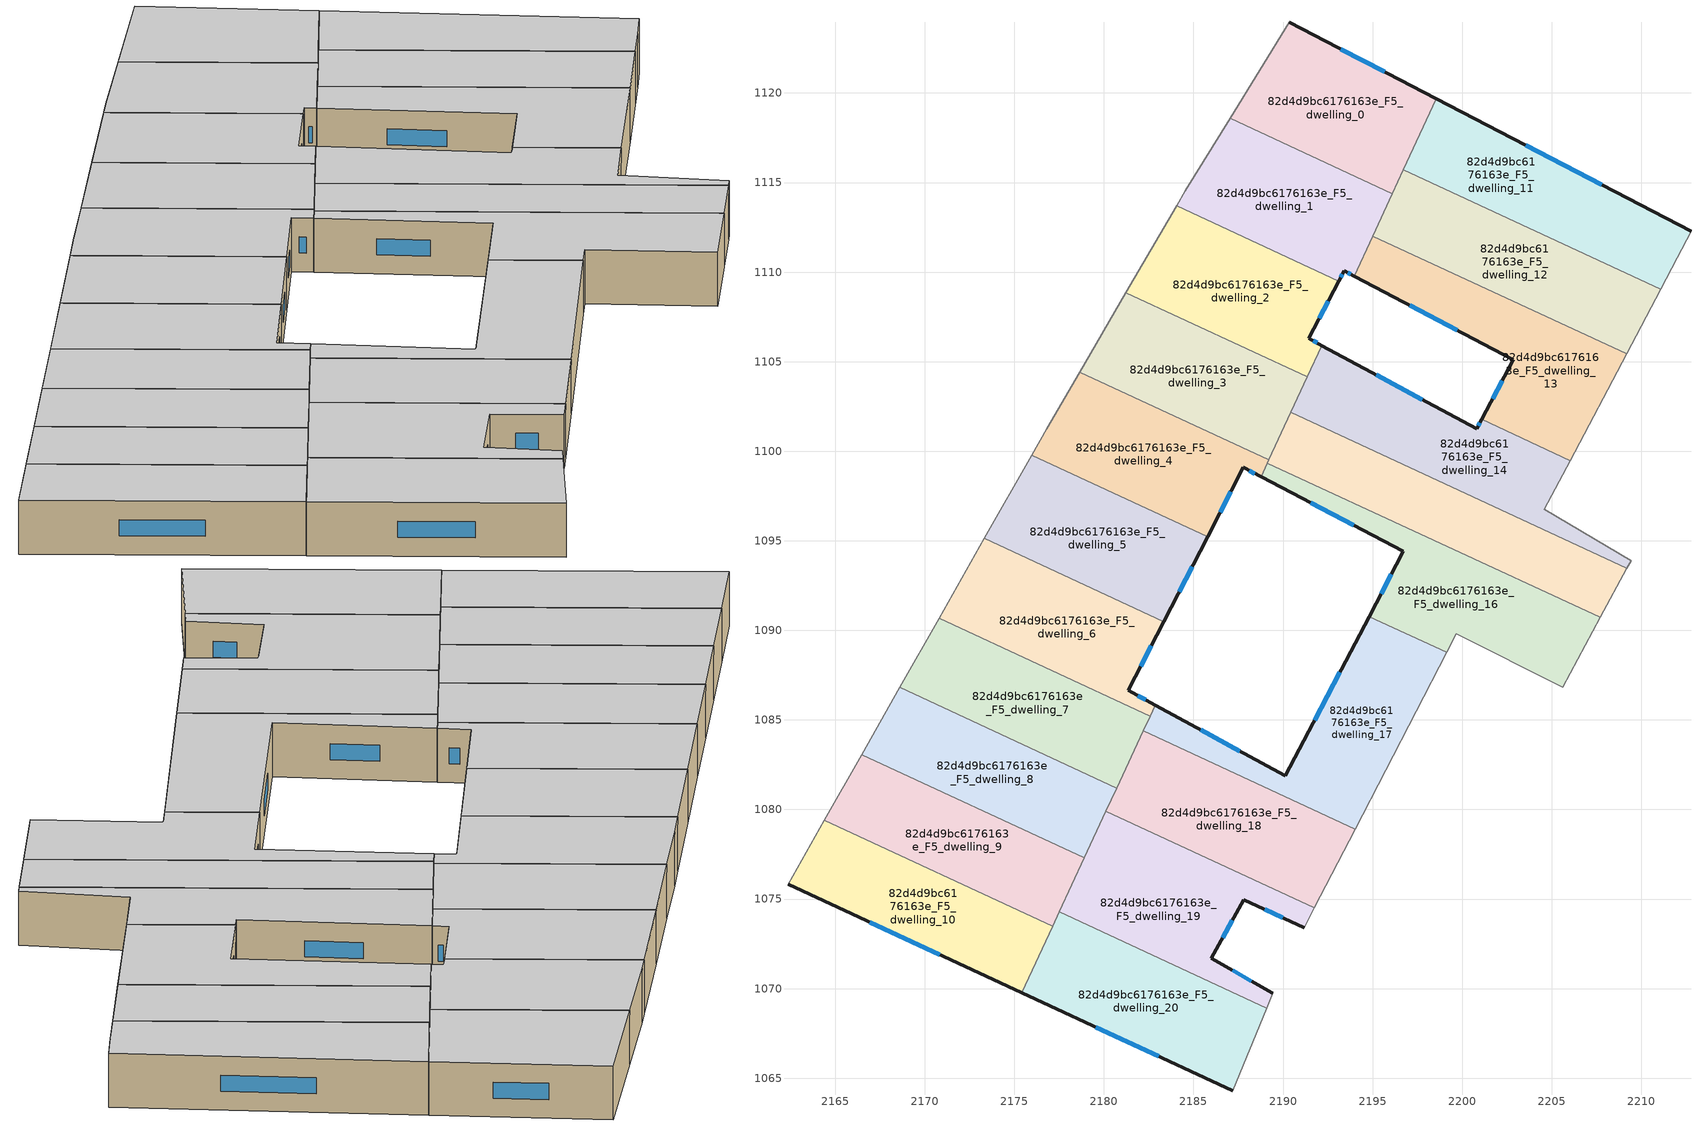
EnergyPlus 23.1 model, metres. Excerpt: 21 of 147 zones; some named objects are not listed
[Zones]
82d4d9bc6176163e_F5_dwelling_0
 floor to 82d4d9bc6176163e_F4_dwelling_0 (EU_floor_Construction): 2198.56,1119.68 2196.1,1114.38 2187.05,1118.58 2190.36,1123.94 z15
 wall outside (EU_wall_Construction): 2198.56,1119.68 2190.36,1123.94 z15:18
 wall to 82d4d9bc6176163e_F5_dwelling_1 (EU_wall_Construction): 2187.05,1118.58 2196.1,1114.38 z15:18
 wall adiabatic (EU_wall_Construction): 2190.36,1123.94 2187.05,1118.58 z15:18
 wall to 82d4d9bc6176163e_F5_dwelling_11 (EU_wall_Construction): 2196.72,1115.71 2198.56,1119.68 z15:18
 wall to 82d4d9bc6176163e_F5_dwelling_12 (EU_wall_Construction): 2196.1,1114.38 2196.72,1115.71 z15:18
 window (EU_Window_Construction): 2195.68,1121.17 2193.23,1122.45 z16.05:16.95
 ceiling to 82d4d9bc6176163e_F6_dwelling_0 (EU_floor_Construction): 2196.1,1114.38 2198.56,1119.68 2190.36,1123.94 2187.05,1118.58 z18
82d4d9bc6176163e_F5_dwelling_1
 floor to 82d4d9bc6176163e_F4_dwelling_1 (EU_floor_Construction): 2196.1,1114.38 2193.97,1109.78 2193.42,1110.07 2193.11,1109.5 2184.06,1113.7 2184.56,1114.54 2187.05,1118.58 z15
 wall outside (EU_wall_Construction): 2193.11,1109.5 2193.42,1110.07 2193.97,1109.78 z15:18
 wall to 82d4d9bc6176163e_F5_dwelling_2 (EU_wall_Construction): 2184.06,1113.7 2193.11,1109.5 z15:18
 wall adiabatic (EU_wall_Construction): 2187.05,1118.58 2184.56,1114.54 2184.06,1113.7 z15:18
 wall to 82d4d9bc6176163e_F5_dwelling_12 (EU_wall_Construction): 2195,1112.01 2196.1,1114.38 z15:18
 wall to 82d4d9bc6176163e_F5_dwelling_13 (EU_wall_Construction): 2193.97,1109.78 2195,1112.01 z15:18
 window (EU_Window_Construction): 2193.61,1109.97 2193.78,1109.88 / 2193.22,1109.7 2193.31,1109.87 z16.05:16.95
 ceiling to 82d4d9bc6176163e_F6_dwelling_1 (EU_floor_Construction): 2193.97,1109.78 2196.1,1114.38 2187.05,1118.58 2184.56,1114.54 2184.06,1113.7 2193.11,1109.5 2193.42,1110.07 z18
82d4d9bc6176163e_F5_dwelling_10
 floor to 82d4d9bc6176163e_F4_dwelling_10 (EU_floor_Construction): 2177.14,1073.49 2175.42,1069.77 2162.37,1075.82 2164.4,1079.4 z15
 wall outside (EU_wall_Construction): 2162.37,1075.82 2175.42,1069.77 z15:18
 wall adiabatic (EU_wall_Construction): 2164.4,1079.4 2162.37,1075.82 z15:18
 wall to 82d4d9bc6176163e_F5_dwelling_9 (EU_wall_Construction): 2177.14,1073.49 2164.4,1079.4 z15:18
 wall to 82d4d9bc6176163e_F5_dwelling_20 (EU_wall_Construction): 2175.42,1069.77 2177.14,1073.49 z15:18
 window (EU_Window_Construction): 2166.94,1073.7 2170.84,1071.89 z16.05:16.95
 ceiling to 82d4d9bc6176163e_F6_dwelling_10 (EU_floor_Construction): 2175.42,1069.77 2177.14,1073.49 2164.4,1079.4 2162.37,1075.82 z18
82d4d9bc6176163e_F5_dwelling_11
 floor to 82d4d9bc6176163e_F4_dwelling_11 (EU_floor_Construction): 2212.78,1112.29 2212.02,1110.81 2211.08,1109.04 2196.72,1115.71 2198.56,1119.68 z15
 wall outside (EU_wall_Construction): 2212.78,1112.29 2198.56,1119.68 z15:18
 wall adiabatic (EU_wall_Construction): 2211.08,1109.04 2212.02,1110.81 2212.78,1112.29 z15:18
 wall to 82d4d9bc6176163e_F5_dwelling_12 (EU_wall_Construction): 2196.72,1115.71 2211.08,1109.04 z15:18
 window (EU_Window_Construction): 2207.79,1114.88 2203.55,1117.09 z16.05:16.95
 ceiling to 82d4d9bc6176163e_F6_dwelling_11 (EU_floor_Construction): 2211.08,1109.04 2212.02,1110.81 2212.78,1112.29 2198.56,1119.68 2196.72,1115.71 z18
82d4d9bc6176163e_F5_dwelling_12
 floor to 82d4d9bc6176163e_F4_dwelling_12 (EU_floor_Construction): 2211.08,1109.04 2209.18,1105.44 2195.01,1112.01 2196.72,1115.71 z15
 wall to 82d4d9bc6176163e_F5_dwelling_13 (EU_wall_Construction): 2195.01,1112.01 2209.18,1105.44 z15:18
 wall adiabatic (EU_wall_Construction): 2209.18,1105.44 2211.08,1109.04 z15:18
 ceiling to 82d4d9bc6176163e_F6_dwelling_12 (EU_floor_Construction): 2209.18,1105.44 2211.08,1109.04 2196.72,1115.71 2195.01,1112.01 z18
82d4d9bc6176163e_F5_dwelling_13
 floor to 82d4d9bc6176163e_F4_dwelling_13 (EU_floor_Construction): 2209.18,1105.44 2206.03,1099.48 2201.09,1101.77 2202.85,1105.1 2193.97,1109.78 2195.01,1112.01 z15
 wall outside (EU_wall_Construction): 2193.97,1109.78 2202.85,1105.1 2201.09,1101.77 z15:18
 wall adiabatic (EU_wall_Construction): 2206.03,1099.48 2209.18,1105.44 z15:18
 wall to 82d4d9bc6176163e_F5_dwelling_14 (EU_wall_Construction): 2201.09,1101.77 2206.03,1099.48 z15:18
 window (EU_Window_Construction): 2202.23,1103.94 2201.71,1102.94 / 2197.08,1108.14 2199.73,1106.74 z16.05:16.95
 ceiling to 82d4d9bc6176163e_F6_dwelling_13 (EU_floor_Construction): 2206.03,1099.48 2209.18,1105.44 2195.01,1112.01 2193.97,1109.78 2202.85,1105.1 2201.09,1101.77 z18
82d4d9bc6176163e_F5_dwelling_14
 floor to 82d4d9bc6176163e_F4_dwelling_14 (EU_floor_Construction): 2206.03,1099.48 2204.6,1096.77 2209.44,1093.89 2209.2,1093.46 2190.44,1102.16 2192.17,1105.9 2200.82,1101.25 2201.09,1101.77 z15
 wall outside (EU_wall_Construction): 2201.09,1101.77 2200.82,1101.25 2192.17,1105.9 z15:18
 wall adiabatic (EU_wall_Construction): 2209.2,1093.46 2209.44,1093.89 2204.6,1096.77 2206.03,1099.48 z15:18
 wall to 82d4d9bc6176163e_F5_dwelling_15 (EU_wall_Construction): 2190.44,1102.16 2209.2,1093.46 z15:18
 wall to 82d4d9bc6176163e_F5_dwelling_3 (EU_wall_Construction): 2191.36,1104.15 2190.44,1102.16 z15:18
 wall to 82d4d9bc6176163e_F5_dwelling_2 (EU_wall_Construction): 2192.17,1105.9 2191.36,1104.15 z15:18
 window (EU_Window_Construction): 2197.78,1102.88 2195.2,1104.27 / 2200.99,1101.59 2200.91,1101.43 z16.05:16.95
 ceiling to 82d4d9bc6176163e_F6_dwelling_14 (EU_floor_Construction): 2209.2,1093.46 2209.44,1093.89 2204.6,1096.77 2206.03,1099.48 2201.09,1101.77 2200.82,1101.25 2192.17,1105.9 2190.44,1102.16 z18
82d4d9bc6176163e_F5_dwelling_15
 floor to 82d4d9bc6176163e_F4_dwelling_15 (EU_floor_Construction): 2209.2,1093.46 2207.72,1090.72 2189.13,1099.34 2190.44,1102.16 z15
 wall adiabatic (EU_wall_Construction): 2207.72,1090.72 2209.2,1093.46 z15:18
 wall to 82d4d9bc6176163e_F5_dwelling_16 (EU_wall_Construction): 2189.13,1099.34 2207.72,1090.72 z15:18
 wall to 82d4d9bc6176163e_F5_dwelling_4 (EU_wall_Construction): 2189.21,1099.52 2189.13,1099.34 z15:18
 wall to 82d4d9bc6176163e_F5_dwelling_3 (EU_wall_Construction): 2190.44,1102.16 2189.21,1099.52 z15:18
 ceiling to 82d4d9bc6176163e_F6_dwelling_15 (EU_floor_Construction): 2207.72,1090.72 2209.2,1093.46 2190.44,1102.16 2189.13,1099.34 z18
82d4d9bc6176163e_F5_dwelling_16
 floor to 82d4d9bc6176163e_F4_dwelling_16 (EU_floor_Construction): 2207.72,1090.72 2205.61,1086.82 2199.67,1089.8 2199.13,1088.77 2194.81,1090.77 2196.73,1094.41 2188.77,1098.57 2189.13,1099.34 z15
 wall outside (EU_wall_Construction): 2188.77,1098.57 2196.73,1094.41 2194.81,1090.77 z15:18
 wall to 82d4d9bc6176163e_F5_dwelling_17 (EU_wall_Construction): 2194.81,1090.77 2199.13,1088.77 z15:18
 wall adiabatic (EU_wall_Construction): 2199.13,1088.77 2199.67,1089.8 2205.61,1086.82 2207.72,1090.72 z15:18
 wall to 82d4d9bc6176163e_F5_dwelling_4 (EU_wall_Construction): 2189.13,1099.34 2188.77,1098.57 z15:18
 window (EU_Window_Construction): 2196.05,1093.14 2195.48,1092.05 / 2191.56,1097.11 2193.94,1095.87 z16.05:16.95
 ceiling to 82d4d9bc6176163e_F6_dwelling_16 (EU_floor_Construction): 2205.61,1086.82 2207.72,1090.72 2189.13,1099.34 2188.77,1098.57 2196.73,1094.41 2194.81,1090.77 2199.13,1088.77 2199.67,1089.8 z18
82d4d9bc6176163e_F5_dwelling_17
 floor to 82d4d9bc6176163e_F4_dwelling_17 (EU_floor_Construction): 2199.13,1088.77 2194.03,1078.91 2182.2,1084.39 2182.86,1085.83 2190.14,1081.87 2194.81,1090.77 z15
 wall outside (EU_wall_Construction): 2194.81,1090.77 2190.14,1081.87 2182.86,1085.83 z15:18
 wall adiabatic (EU_wall_Construction): 2194.03,1078.91 2199.13,1088.77 z15:18
 wall to 82d4d9bc6176163e_F5_dwelling_18 (EU_wall_Construction): 2182.2,1084.39 2194.03,1078.91 z15:18
 wall to 82d4d9bc6176163e_F5_dwelling_7 (EU_wall_Construction): 2182.58,1085.21 2182.2,1084.39 z15:18
 wall to 82d4d9bc6176163e_F5_dwelling_6 (EU_wall_Construction): 2182.86,1085.83 2182.58,1085.21 z15:18
 window (EU_Window_Construction): 2187.59,1083.26 2185.41,1084.44 / 2193.17,1087.65 2191.78,1084.99 z16.05:16.95
 ceiling to 82d4d9bc6176163e_F6_dwelling_17 (EU_floor_Construction): 2194.03,1078.91 2199.13,1088.77 2194.81,1090.77 2190.14,1081.87 2182.86,1085.83 2182.2,1084.39 z18
82d4d9bc6176163e_F5_dwelling_18
 floor to 82d4d9bc6176163e_F4_dwelling_18 (EU_floor_Construction): 2194.03,1078.91 2191.75,1074.5 2180.11,1079.9 2182.2,1084.39 z15
 wall adiabatic (EU_wall_Construction): 2191.75,1074.5 2194.03,1078.91 z15:18
 wall to 82d4d9bc6176163e_F5_dwelling_19 (EU_wall_Construction): 2180.11,1079.9 2191.75,1074.5 z15:18
 wall to 82d4d9bc6176163e_F5_dwelling_8 (EU_wall_Construction): 2180.72,1081.2 2180.11,1079.9 z15:18
 wall to 82d4d9bc6176163e_F5_dwelling_7 (EU_wall_Construction): 2182.2,1084.39 2180.72,1081.2 z15:18
 ceiling to 82d4d9bc6176163e_F6_dwelling_18 (EU_floor_Construction): 2191.75,1074.5 2194.03,1078.91 2182.2,1084.39 2180.11,1079.9 z18
82d4d9bc6176163e_F5_dwelling_19
 floor to 82d4d9bc6176163e_F4_dwelling_19 (EU_floor_Construction): 2191.75,1074.5 2191.18,1073.4 2187.8,1074.97 2186.01,1071.7 2189.42,1069.73 2189.08,1068.92 2177.51,1074.28 2180.11,1079.9 z15
 wall outside (EU_wall_Construction): 2189.42,1069.73 2186.01,1071.7 2187.8,1074.97 2191.18,1073.4 z15:18
 wall adiabatic (EU_wall_Construction): 2189.08,1068.92 2189.42,1069.73 / 2191.18,1073.4 2191.75,1074.5 z15:18
 wall to 82d4d9bc6176163e_F5_dwelling_20 (EU_wall_Construction): 2177.51,1074.28 2189.08,1068.92 z15:18
 wall to 82d4d9bc6176163e_F5_dwelling_9 (EU_wall_Construction): 2178.9,1077.29 2177.51,1074.28 z15:18
 wall to 82d4d9bc6176163e_F5_dwelling_8 (EU_wall_Construction): 2180.11,1079.9 2178.9,1077.29 z15:18
 window (EU_Window_Construction): 2188.22,1070.42 2187.2,1071.01 / 2188.98,1074.42 2189.99,1073.95 / 2186.63,1072.85 2187.17,1073.83 z16.05:16.95
 ceiling to 82d4d9bc6176163e_F6_dwelling_19 (EU_floor_Construction): 2189.42,1069.73 2186.01,1071.7 2187.8,1074.97 2191.18,1073.4 2191.75,1074.5 2180.11,1079.9 2177.51,1074.28 2189.08,1068.92 z18
82d4d9bc6176163e_F5_dwelling_2
 floor to 82d4d9bc6176163e_F4_dwelling_2 (EU_floor_Construction): 2193.11,1109.5 2191.43,1106.3 2192.17,1105.9 2191.36,1104.15 2181.23,1108.85 2184.06,1113.7 z15
 wall outside (EU_wall_Construction): 2192.17,1105.9 2191.43,1106.3 2193.11,1109.5 z15:18
 wall to 82d4d9bc6176163e_F5_dwelling_3 (EU_wall_Construction): 2181.23,1108.85 2191.36,1104.15 z15:18
 wall adiabatic (EU_wall_Construction): 2184.06,1113.7 2181.23,1108.85 z15:18
 window (EU_Window_Construction): 2191.91,1106.04 2191.69,1106.16 / 2192.02,1107.42 2192.52,1108.38 z16.05:16.95
 ceiling to 82d4d9bc6176163e_F6_dwelling_2 (EU_floor_Construction): 2191.36,1104.15 2192.17,1105.9 2191.43,1106.3 2193.11,1109.5 2184.06,1113.7 2181.23,1108.85 z18
82d4d9bc6176163e_F5_dwelling_20
 floor to 82d4d9bc6176163e_F4_dwelling_20 (EU_floor_Construction): 2189.08,1068.92 2187.21,1064.3 2175.42,1069.77 2177.51,1074.28 z15
 wall outside (EU_wall_Construction): 2175.42,1069.77 2187.21,1064.3 z15:18
 wall adiabatic (EU_wall_Construction): 2187.21,1064.3 2189.08,1068.92 z15:18
 wall to 82d4d9bc6176163e_F5_dwelling_9 (EU_wall_Construction): 2177.51,1074.28 2177.14,1073.49 z15:18
 window (EU_Window_Construction): 2179.55,1067.85 2183.07,1066.22 z16.05:16.95
 ceiling to 82d4d9bc6176163e_F6_dwelling_20 (EU_floor_Construction): 2187.21,1064.3 2189.08,1068.92 2177.51,1074.28 2175.42,1069.77 z18
82d4d9bc6176163e_F5_dwelling_3
 floor to 82d4d9bc6176163e_F4_dwelling_3 (EU_floor_Construction): 2191.36,1104.15 2189.21,1099.52 2178.65,1104.42 2181.23,1108.85 z15
 wall to 82d4d9bc6176163e_F5_dwelling_4 (EU_wall_Construction): 2178.65,1104.42 2189.21,1099.52 z15:18
 wall adiabatic (EU_wall_Construction): 2181.23,1108.85 2178.65,1104.42 z15:18
 ceiling to 82d4d9bc6176163e_F6_dwelling_3 (EU_floor_Construction): 2189.21,1099.52 2191.36,1104.15 2181.23,1108.85 2178.65,1104.42 z18
82d4d9bc6176163e_F5_dwelling_4
 floor to 82d4d9bc6176163e_F4_dwelling_4 (EU_floor_Construction): 2189.21,1099.52 2188.77,1098.57 2187.78,1099.09 2185.79,1095.22 2175.96,1099.78 2176.81,1101.26 2178.65,1104.42 z15
 wall outside (EU_wall_Construction): 2185.79,1095.22 2187.78,1099.09 2188.77,1098.57 z15:18
 wall adiabatic (EU_wall_Construction): 2178.65,1104.42 2176.81,1101.26 2175.96,1099.78 z15:18
 wall to 82d4d9bc6176163e_F5_dwelling_5 (EU_wall_Construction): 2175.96,1099.78 2185.79,1095.22 z15:18
 window (EU_Window_Construction): 2188.13,1098.91 2188.42,1098.75 / 2186.48,1096.58 2187.08,1097.74 z16.05:16.95
 ceiling to 82d4d9bc6176163e_F6_dwelling_4 (EU_floor_Construction): 2188.77,1098.57 2189.21,1099.52 2178.65,1104.42 2176.81,1101.26 2175.96,1099.78 2185.79,1095.22 2187.78,1099.09 z18
82d4d9bc6176163e_F5_dwelling_5
 floor to 82d4d9bc6176163e_F4_dwelling_5 (EU_floor_Construction): 2185.79,1095.22 2183.34,1090.49 2173.33,1095.13 2175.96,1099.78 z15
 wall outside (EU_wall_Construction): 2183.34,1090.49 2185.79,1095.22 z15:18
 wall to 82d4d9bc6176163e_F5_dwelling_6 (EU_wall_Construction): 2173.33,1095.13 2183.34,1090.49 z15:18
 wall adiabatic (EU_wall_Construction): 2175.96,1099.78 2173.33,1095.13 z15:18
 window (EU_Window_Construction): 2184.2,1092.15 2184.93,1093.56 z16.05:16.95
 ceiling to 82d4d9bc6176163e_F6_dwelling_5 (EU_floor_Construction): 2183.34,1090.49 2185.79,1095.22 2175.96,1099.78 2173.33,1095.13 z18
82d4d9bc6176163e_F5_dwelling_6
 floor to 82d4d9bc6176163e_F4_dwelling_6 (EU_floor_Construction): 2183.34,1090.49 2181.37,1086.64 2182.86,1085.83 2182.58,1085.21 2170.8,1090.67 2173.33,1095.13 z15
 wall outside (EU_wall_Construction): 2182.86,1085.83 2181.37,1086.64 2183.34,1090.49 z15:18
 wall to 82d4d9bc6176163e_F5_dwelling_7 (EU_wall_Construction): 2170.8,1090.67 2182.58,1085.21 z15:18
 wall adiabatic (EU_wall_Construction): 2173.33,1095.13 2170.8,1090.67 z15:18
 window (EU_Window_Construction): 2182.34,1086.12 2181.89,1086.36 / 2182.06,1087.99 2182.65,1089.14 z16.05:16.95
 ceiling to 82d4d9bc6176163e_F6_dwelling_6 (EU_floor_Construction): 2182.58,1085.21 2182.86,1085.83 2181.37,1086.64 2183.34,1090.49 2173.33,1095.13 2170.8,1090.67 z18
82d4d9bc6176163e_F5_dwelling_7
 floor to 82d4d9bc6176163e_F4_dwelling_7 (EU_floor_Construction): 2182.58,1085.21 2180.71,1081.2 2168.6,1086.82 2170.8,1090.67 z15
 wall to 82d4d9bc6176163e_F5_dwelling_8 (EU_wall_Construction): 2168.6,1086.82 2180.71,1081.2 z15:18
 wall adiabatic (EU_wall_Construction): 2170.8,1090.67 2168.6,1086.82 z15:18
 ceiling to 82d4d9bc6176163e_F6_dwelling_7 (EU_floor_Construction): 2180.71,1081.2 2182.58,1085.21 2170.8,1090.67 2168.6,1086.82 z18
82d4d9bc6176163e_F5_dwelling_8
 floor to 82d4d9bc6176163e_F4_dwelling_8 (EU_floor_Construction): 2180.71,1081.2 2178.9,1077.29 2166.47,1083.06 2168.6,1086.82 z15
 wall to 82d4d9bc6176163e_F5_dwelling_9 (EU_wall_Construction): 2166.47,1083.06 2178.9,1077.29 z15:18
 wall adiabatic (EU_wall_Construction): 2168.6,1086.82 2166.47,1083.06 z15:18
 ceiling to 82d4d9bc6176163e_F6_dwelling_8 (EU_floor_Construction): 2178.9,1077.29 2180.71,1081.2 2168.6,1086.82 2166.47,1083.06 z18
82d4d9bc6176163e_F5_dwelling_9
 floor to 82d4d9bc6176163e_F4_dwelling_9 (EU_floor_Construction): 2178.9,1077.29 2177.14,1073.49 2164.4,1079.4 2166.47,1083.06 z15
 wall adiabatic (EU_wall_Construction): 2166.47,1083.06 2164.4,1079.4 z15:18
 ceiling to 82d4d9bc6176163e_F6_dwelling_9 (EU_floor_Construction): 2177.14,1073.49 2178.9,1077.29 2166.47,1083.06 2164.4,1079.4 z18
[Building]
EU S2 Campaign: North Axis=0; Terrain=City; Solar Distribution=FullExterior
[Site:Location]
Bologna: Latitude=44.5; Longitude=11.25; Time Zone=1; Elevation=37
[SizingPeriod:WeatherFileDays]
AnnualSizingPeriod: Begin Month=1; Begin Day of Month=1; End Month=12; End Day of Month=31; Day of Week for Start Day=Monday; Use Weather File Daylight Saving Period=No; Use Weather File Rain and Snow Indicators=No
[MATERIAL]
EU_InternalMass_Material: Roughness=MediumRough; Thickness=0.1; Conductivity=1; Density=1800; Specific Heat=900; Thermal Absorptance=0.9; Solar Absorptance=0.7; Visible Absorptance=0.7
[MATERIAL:NOMASS] Roughness=MediumRough; Thermal Absorptance=0.9; Solar Absorptance=0.7; Visible Absorptance=0.7
Name | Thermal Resistance
EU_wall_NoMass | 0.890213
EU_floor_NoMass | 0.79516
[WINDOWMATERIAL:SIMPLEGLAZINGSYSTEM]
EU_Window_SimpleGlazing: UFactor=4.49146; Solar Heat Gain Coefficient=0.85; Visible Transmittance=0.85
[CONSTRUCTION]
EU_wall_Construction: EU_wall_NoMass
EU_floor_Construction: EU_floor_NoMass
EU_Window_Construction: EU_Window_SimpleGlazing
EU_InternalMass_Construction: EU_InternalMass_Material
[ZONE] Type=1; Multiplier=1; Ceiling Height=autocalculate; Floor Area=autocalculate; Part of Total Floor Area=Yes
Name | Volume
82d4d9bc6176163e_F5_dwelling_0; 82d4d9bc6176163e_F5_dwelling_5; 82d4d9bc6176163e_F5_dwelling_9 | 174.677
82d4d9bc6176163e_F5_dwelling_1 | 174.683
82d4d9bc6176163e_F5_dwelling_10 | 174.68
82d4d9bc6176163e_F5_dwelling_11 | 192.13
82d4d9bc6176163e_F5_dwelling_12 | 192.109
82d4d9bc6176163e_F5_dwelling_13 | 192.175
82d4d9bc6176163e_F5_dwelling_14 | 192.135
82d4d9bc6176163e_F5_dwelling_15 | 192.149
82d4d9bc6176163e_F5_dwelling_16 | 192.125
82d4d9bc6176163e_F5_dwelling_17 | 192.091
82d4d9bc6176163e_F5_dwelling_18 | 192.19
82d4d9bc6176163e_F5_dwelling_19 | 192.108
82d4d9bc6176163e_F5_dwelling_2 | 174.659
82d4d9bc6176163e_F5_dwelling_20 | 192.158
82d4d9bc6176163e_F5_dwelling_3 | 174.689
82d4d9bc6176163e_F5_dwelling_4 | 174.675
82d4d9bc6176163e_F5_dwelling_6 | 174.65
82d4d9bc6176163e_F5_dwelling_7 | 174.697
82d4d9bc6176163e_F5_dwelling_8 | 174.664
[INTERNALMASS] Construction=EU_InternalMass_Construction
Name | Zone or ZoneList | Surface Area
82d4d9bc6176163e_F5_dwelling_0_EU_InternalMass | 82d4d9bc6176163e_F5_dwelling_0 | 58.2256
82d4d9bc6176163e_F5_dwelling_1_EU_InternalMass | 82d4d9bc6176163e_F5_dwelling_1 | 58.2282
82d4d9bc6176163e_F5_dwelling_2_EU_InternalMass | 82d4d9bc6176163e_F5_dwelling_2 | 58.2197
82d4d9bc6176163e_F5_dwelling_3_EU_InternalMass | 82d4d9bc6176163e_F5_dwelling_3 | 58.2299
82d4d9bc6176163e_F5_dwelling_4_EU_InternalMass | 82d4d9bc6176163e_F5_dwelling_4 | 58.2249
82d4d9bc6176163e_F5_dwelling_5_EU_InternalMass | 82d4d9bc6176163e_F5_dwelling_5 | 58.2256
82d4d9bc6176163e_F5_dwelling_6_EU_InternalMass | 82d4d9bc6176163e_F5_dwelling_6 | 58.2166
82d4d9bc6176163e_F5_dwelling_7_EU_InternalMass | 82d4d9bc6176163e_F5_dwelling_7 | 58.2326
82d4d9bc6176163e_F5_dwelling_8_EU_InternalMass | 82d4d9bc6176163e_F5_dwelling_8 | 58.221
82d4d9bc6176163e_F5_dwelling_9_EU_InternalMass | 82d4d9bc6176163e_F5_dwelling_9 | 58.2258
82d4d9bc6176163e_F5_dwelling_10_EU_InternalMass | 82d4d9bc6176163e_F5_dwelling_10 | 58.2263
82d4d9bc6176163e_F5_dwelling_11_EU_InternalMass | 82d4d9bc6176163e_F5_dwelling_11 | 64.0431
82d4d9bc6176163e_F5_dwelling_12_EU_InternalMass | 82d4d9bc6176163e_F5_dwelling_12 | 64.0367
82d4d9bc6176163e_F5_dwelling_13_EU_InternalMass | 82d4d9bc6176163e_F5_dwelling_13 | 64.0586
82d4d9bc6176163e_F5_dwelling_14_EU_InternalMass | 82d4d9bc6176163e_F5_dwelling_14 | 64.0445
82d4d9bc6176163e_F5_dwelling_15_EU_InternalMass | 82d4d9bc6176163e_F5_dwelling_15 | 64.05
82d4d9bc6176163e_F5_dwelling_16_EU_InternalMass | 82d4d9bc6176163e_F5_dwelling_16 | 64.0419
82d4d9bc6176163e_F5_dwelling_17_EU_InternalMass | 82d4d9bc6176163e_F5_dwelling_17 | 64.0303
82d4d9bc6176163e_F5_dwelling_18_EU_InternalMass | 82d4d9bc6176163e_F5_dwelling_18 | 64.0635
82d4d9bc6176163e_F5_dwelling_19_EU_InternalMass | 82d4d9bc6176163e_F5_dwelling_19 | 64.0353
82d4d9bc6176163e_F5_dwelling_20_EU_InternalMass | 82d4d9bc6176163e_F5_dwelling_20 | 64.0557
[OTHEREQUIPMENT] Fuel Type=Electricity; Design Level Calculation Method=Watts/Area; Power per Zone Floor Area=1; Fraction Latent=0; Fraction Radiant=0; Fraction Lost=0; Carbon Dioxide Generation Rate=0; EndUse Subcategory=EU_Step8_InternalGains
Name | Zone or ZoneList or Space or SpaceList | Schedule
EU_Step8_InternalGain_82d4d9bc6176163e_F5_dwelling_0_f000 | 82d4d9bc6176163e_F5_dwelling_0 | EU_Step8_GainSchedule_82d4d9bc6176163e_F5_dwelling_0_f000
EU_Step8_InternalGain_82d4d9bc6176163e_F5_dwelling_1_f000 | 82d4d9bc6176163e_F5_dwelling_1 | EU_Step8_GainSchedule_82d4d9bc6176163e_F5_dwelling_1_f000
EU_Step8_InternalGain_82d4d9bc6176163e_F5_dwelling_2_f000 | 82d4d9bc6176163e_F5_dwelling_2 | EU_Step8_GainSchedule_82d4d9bc6176163e_F5_dwelling_2_f000
EU_Step8_InternalGain_82d4d9bc6176163e_F5_dwelling_3_f000 | 82d4d9bc6176163e_F5_dwelling_3 | EU_Step8_GainSchedule_82d4d9bc6176163e_F5_dwelling_3_f000
EU_Step8_InternalGain_82d4d9bc6176163e_F5_dwelling_4_f000 | 82d4d9bc6176163e_F5_dwelling_4 | EU_Step8_GainSchedule_82d4d9bc6176163e_F5_dwelling_4_f000
EU_Step8_InternalGain_82d4d9bc6176163e_F5_dwelling_5_f000 | 82d4d9bc6176163e_F5_dwelling_5 | EU_Step8_GainSchedule_82d4d9bc6176163e_F5_dwelling_5_f000
EU_Step8_InternalGain_82d4d9bc6176163e_F5_dwelling_6_f000 | 82d4d9bc6176163e_F5_dwelling_6 | EU_Step8_GainSchedule_82d4d9bc6176163e_F5_dwelling_6_f000
EU_Step8_InternalGain_82d4d9bc6176163e_F5_dwelling_7_f000 | 82d4d9bc6176163e_F5_dwelling_7 | EU_Step8_GainSchedule_82d4d9bc6176163e_F5_dwelling_7_f000
EU_Step8_InternalGain_82d4d9bc6176163e_F5_dwelling_8_f000 | 82d4d9bc6176163e_F5_dwelling_8 | EU_Step8_GainSchedule_82d4d9bc6176163e_F5_dwelling_8_f000
EU_Step8_InternalGain_82d4d9bc6176163e_F5_dwelling_9_f000 | 82d4d9bc6176163e_F5_dwelling_9 | EU_Step8_GainSchedule_82d4d9bc6176163e_F5_dwelling_9_f000
EU_Step8_InternalGain_82d4d9bc6176163e_F5_dwelling_10_f000 | 82d4d9bc6176163e_F5_dwelling_10 | EU_Step8_GainSchedule_82d4d9bc6176163e_F5_dwelling_10_f000
EU_Step8_InternalGain_82d4d9bc6176163e_F5_dwelling_11_f000 | 82d4d9bc6176163e_F5_dwelling_11 | EU_Step8_GainSchedule_82d4d9bc6176163e_F5_dwelling_11_f000
EU_Step8_InternalGain_82d4d9bc6176163e_F5_dwelling_12_f000 | 82d4d9bc6176163e_F5_dwelling_12 | EU_Step8_GainSchedule_82d4d9bc6176163e_F5_dwelling_12_f000
EU_Step8_InternalGain_82d4d9bc6176163e_F5_dwelling_13_f000 | 82d4d9bc6176163e_F5_dwelling_13 | EU_Step8_GainSchedule_82d4d9bc6176163e_F5_dwelling_13_f000
EU_Step8_InternalGain_82d4d9bc6176163e_F5_dwelling_14_f000 | 82d4d9bc6176163e_F5_dwelling_14 | EU_Step8_GainSchedule_82d4d9bc6176163e_F5_dwelling_14_f000
EU_Step8_InternalGain_82d4d9bc6176163e_F5_dwelling_15_f000 | 82d4d9bc6176163e_F5_dwelling_15 | EU_Step8_GainSchedule_82d4d9bc6176163e_F5_dwelling_15_f000
EU_Step8_InternalGain_82d4d9bc6176163e_F5_dwelling_16_f000 | 82d4d9bc6176163e_F5_dwelling_16 | EU_Step8_GainSchedule_82d4d9bc6176163e_F5_dwelling_16_f000
EU_Step8_InternalGain_82d4d9bc6176163e_F5_dwelling_17_f000 | 82d4d9bc6176163e_F5_dwelling_17 | EU_Step8_GainSchedule_82d4d9bc6176163e_F5_dwelling_17_f000
EU_Step8_InternalGain_82d4d9bc6176163e_F5_dwelling_18_f000 | 82d4d9bc6176163e_F5_dwelling_18 | EU_Step8_GainSchedule_82d4d9bc6176163e_F5_dwelling_18_f000
EU_Step8_InternalGain_82d4d9bc6176163e_F5_dwelling_19_f000 | 82d4d9bc6176163e_F5_dwelling_19 | EU_Step8_GainSchedule_82d4d9bc6176163e_F5_dwelling_19_f000
EU_Step8_InternalGain_82d4d9bc6176163e_F5_dwelling_20_f000 | 82d4d9bc6176163e_F5_dwelling_20 | EU_Step8_GainSchedule_82d4d9bc6176163e_F5_dwelling_20_f000
[ZONEVENTILATION:DESIGNFLOWRATE] Schedule=EU_AlwaysOn; Design Flow Rate Calculation Method=AirChanges/Hour; Air Changes per Hour=0.718634; Ventilation Type=Natural; Fan Pressure Rise=0; Fan Total Efficiency=1; Constant Term Coefficient=1; Temperature Term Coefficient=0; Velocity Term Coefficient=0; Velocity Squared Term Coefficient=0; Minimum Indoor Temperature=-100; Maximum Indoor Temperature=100; Delta Temperature=-100; Minimum Outdoor Temperature=-100; Maximum Outdoor Temperature=100; Maximum Wind Speed=40
Name | Zone or ZoneList or Space or SpaceList
EU_ConstantAir_82d4d9bc6176163e_F5_dwelling_0 | 82d4d9bc6176163e_F5_dwelling_0
EU_ConstantAir_82d4d9bc6176163e_F5_dwelling_1 | 82d4d9bc6176163e_F5_dwelling_1
EU_ConstantAir_82d4d9bc6176163e_F5_dwelling_2 | 82d4d9bc6176163e_F5_dwelling_2
EU_ConstantAir_82d4d9bc6176163e_F5_dwelling_3 | 82d4d9bc6176163e_F5_dwelling_3
EU_ConstantAir_82d4d9bc6176163e_F5_dwelling_4 | 82d4d9bc6176163e_F5_dwelling_4
EU_ConstantAir_82d4d9bc6176163e_F5_dwelling_5 | 82d4d9bc6176163e_F5_dwelling_5
EU_ConstantAir_82d4d9bc6176163e_F5_dwelling_6 | 82d4d9bc6176163e_F5_dwelling_6
EU_ConstantAir_82d4d9bc6176163e_F5_dwelling_7 | 82d4d9bc6176163e_F5_dwelling_7
EU_ConstantAir_82d4d9bc6176163e_F5_dwelling_8 | 82d4d9bc6176163e_F5_dwelling_8
EU_ConstantAir_82d4d9bc6176163e_F5_dwelling_9 | 82d4d9bc6176163e_F5_dwelling_9
EU_ConstantAir_82d4d9bc6176163e_F5_dwelling_10 | 82d4d9bc6176163e_F5_dwelling_10
EU_ConstantAir_82d4d9bc6176163e_F5_dwelling_11 | 82d4d9bc6176163e_F5_dwelling_11
EU_ConstantAir_82d4d9bc6176163e_F5_dwelling_12 | 82d4d9bc6176163e_F5_dwelling_12
EU_ConstantAir_82d4d9bc6176163e_F5_dwelling_13 | 82d4d9bc6176163e_F5_dwelling_13
EU_ConstantAir_82d4d9bc6176163e_F5_dwelling_14 | 82d4d9bc6176163e_F5_dwelling_14
EU_ConstantAir_82d4d9bc6176163e_F5_dwelling_15 | 82d4d9bc6176163e_F5_dwelling_15
EU_ConstantAir_82d4d9bc6176163e_F5_dwelling_16 | 82d4d9bc6176163e_F5_dwelling_16
EU_ConstantAir_82d4d9bc6176163e_F5_dwelling_17 | 82d4d9bc6176163e_F5_dwelling_17
EU_ConstantAir_82d4d9bc6176163e_F5_dwelling_18 | 82d4d9bc6176163e_F5_dwelling_18
EU_ConstantAir_82d4d9bc6176163e_F5_dwelling_19 | 82d4d9bc6176163e_F5_dwelling_19
EU_ConstantAir_82d4d9bc6176163e_F5_dwelling_20 | 82d4d9bc6176163e_F5_dwelling_20
[HVACTEMPLATE:ZONE:IDEALLOADSAIRSYSTEM] System Availability Schedule=EU_AlwaysOn; Maximum Heating Supply Air Temperature=50; Minimum Cooling Supply Air Temperature=13; Maximum Heating Supply Air Humidity Ratio=0.0156; Minimum Cooling Supply Air Humidity Ratio=0.0077; Heating Limit=NoLimit; Cooling Limit=NoLimit; Heating Availability Schedule=EU_AlwaysOn; Cooling Availability Schedule=EU_CoolingOff; Dehumidification Control Type=ConstantSensibleHeatRatio; Cooling Sensible Heat Ratio=0.7; Dehumidification Setpoint=60; Humidification Control Type=None; Humidification Setpoint=30; Outdoor Air Method=None; Outdoor Air Flow Rate per Person=0.00944; Outdoor Air Flow Rate per Zone Floor Area=0; Outdoor Air Flow Rate per Zone=0; Demand Controlled Ventilation Type=None; Outdoor Air Economizer Type=NoEconomizer; Heat Recovery Type=None; Sensible Heat Recovery Effectiveness=0.7; Latent Heat Recovery Effectiveness=0.65
Name | Template Thermostat
82d4d9bc6176163e_F5_dwelling_0 | EU_HeatOnly_82d4d9bc6176163e_F5_dwelling_0
82d4d9bc6176163e_F5_dwelling_1 | EU_HeatOnly_82d4d9bc6176163e_F5_dwelling_1
82d4d9bc6176163e_F5_dwelling_2 | EU_HeatOnly_82d4d9bc6176163e_F5_dwelling_2
82d4d9bc6176163e_F5_dwelling_3 | EU_HeatOnly_82d4d9bc6176163e_F5_dwelling_3
82d4d9bc6176163e_F5_dwelling_4 | EU_HeatOnly_82d4d9bc6176163e_F5_dwelling_4
82d4d9bc6176163e_F5_dwelling_5 | EU_HeatOnly_82d4d9bc6176163e_F5_dwelling_5
82d4d9bc6176163e_F5_dwelling_6 | EU_HeatOnly_82d4d9bc6176163e_F5_dwelling_6
82d4d9bc6176163e_F5_dwelling_7 | EU_HeatOnly_82d4d9bc6176163e_F5_dwelling_7
82d4d9bc6176163e_F5_dwelling_8 | EU_HeatOnly_82d4d9bc6176163e_F5_dwelling_8
82d4d9bc6176163e_F5_dwelling_9 | EU_HeatOnly_82d4d9bc6176163e_F5_dwelling_9
82d4d9bc6176163e_F5_dwelling_10 | EU_HeatOnly_82d4d9bc6176163e_F5_dwelling_10
82d4d9bc6176163e_F5_dwelling_11 | EU_HeatOnly_82d4d9bc6176163e_F5_dwelling_11
82d4d9bc6176163e_F5_dwelling_12 | EU_HeatOnly_82d4d9bc6176163e_F5_dwelling_12
82d4d9bc6176163e_F5_dwelling_13 | EU_HeatOnly_82d4d9bc6176163e_F5_dwelling_13
82d4d9bc6176163e_F5_dwelling_14 | EU_HeatOnly_82d4d9bc6176163e_F5_dwelling_14
82d4d9bc6176163e_F5_dwelling_15 | EU_HeatOnly_82d4d9bc6176163e_F5_dwelling_15
82d4d9bc6176163e_F5_dwelling_16 | EU_HeatOnly_82d4d9bc6176163e_F5_dwelling_16
82d4d9bc6176163e_F5_dwelling_17 | EU_HeatOnly_82d4d9bc6176163e_F5_dwelling_17
82d4d9bc6176163e_F5_dwelling_18 | EU_HeatOnly_82d4d9bc6176163e_F5_dwelling_18
82d4d9bc6176163e_F5_dwelling_19 | EU_HeatOnly_82d4d9bc6176163e_F5_dwelling_19
82d4d9bc6176163e_F5_dwelling_20 | EU_HeatOnly_82d4d9bc6176163e_F5_dwelling_20
[SIZING:ZONE] Zone Cooling Design Supply Air Temperature Input Method=SupplyAirTemperature; Zone Cooling Design Supply Air Temperature=13; Zone Heating Design Supply Air Temperature Input Method=SupplyAirTemperature; Zone Heating Design Supply Air Temperature=50; Zone Cooling Design Supply Air Humidity Ratio=0.008; Zone Heating Design Supply Air Humidity Ratio=0.008; Cooling Design Air Flow Method=DesignDay; Cooling Design Air Flow Rate=0; Cooling Minimum Air Flow per Zone Floor Area=0.000762; Cooling Minimum Air Flow=0; Cooling Minimum Air Flow Fraction=0.2; Heating Design Air Flow Method=DesignDay; Heating Design Air Flow Rate=0; Heating Maximum Air Flow per Zone Floor Area=0.002032; Heating Maximum Air Flow=0.141576; Heating Maximum Air Flow Fraction=0.3; Account for Dedicated Outdoor Air System=No; Dedicated Outdoor Air System Control Strategy=NeutralSupplyAir; Dedicated Outdoor Air Low Setpoint Temperature for Design=autosize; Dedicated Outdoor Air High Setpoint Temperature for Design=autosize; Zone Load Sizing Method=Sensible Load Only No Latent Load; Zone Latent Cooling Design Supply Air Humidity Ratio Input Method=HumidityRatioDifference; Zone Cooling Design Supply Air Humidity Ratio Difference=0.005; Zone Latent Heating Design Supply Air Humidity Ratio Input Method=HumidityRatioDifference; Zone Humidification Design Supply Air Humidity Ratio Difference=0.005
82d4d9bc6176163e_F5_dwelling_0; 82d4d9bc6176163e_F5_dwelling_1; 82d4d9bc6176163e_F5_dwelling_2; 82d4d9bc6176163e_F5_dwelling_3; 82d4d9bc6176163e_F5_dwelling_4; 82d4d9bc6176163e_F5_dwelling_5; 82d4d9bc6176163e_F5_dwelling_6; 82d4d9bc6176163e_F5_dwelling_7; 82d4d9bc6176163e_F5_dwelling_8; 82d4d9bc6176163e_F5_dwelling_9; 82d4d9bc6176163e_F5_dwelling_10; 82d4d9bc6176163e_F5_dwelling_11; 82d4d9bc6176163e_F5_dwelling_12; 82d4d9bc6176163e_F5_dwelling_13; 82d4d9bc6176163e_F5_dwelling_14; 82d4d9bc6176163e_F5_dwelling_15; 82d4d9bc6176163e_F5_dwelling_16; 82d4d9bc6176163e_F5_dwelling_17; 82d4d9bc6176163e_F5_dwelling_18; 82d4d9bc6176163e_F5_dwelling_19; 82d4d9bc6176163e_F5_dwelling_20
[SCHEDULE:CONSTANT]
Name | Hourly Value
EU_AlwaysOn | 1
EU_CoolingOff | 0
[SCHEDULE:FILE] Column Number=1; Rows to Skip at Top=0; Number of Hours of Data=8760; Column Separator=Comma; Interpolate to Timestep=No; Minutes per Item=60; Adjust Schedule for Daylight Savings=Yes
Name | File
EU_Step8_GainSchedule_82d4d9bc6176163e_F5_dwelling_0_f000 | ../../schedules/82d4d9bc6176163e/82d4d9bc6176163e_F5_dwelling_0_f000_gain.csv
EU_Step8_GainSchedule_82d4d9bc6176163e_F5_dwelling_1_f000 | ../../schedules/82d4d9bc6176163e/82d4d9bc6176163e_F5_dwelling_1_f000_gain.csv
EU_Step8_GainSchedule_82d4d9bc6176163e_F5_dwelling_2_f000 | ../../schedules/82d4d9bc6176163e/82d4d9bc6176163e_F5_dwelling_2_f000_gain.csv
EU_Step8_GainSchedule_82d4d9bc6176163e_F5_dwelling_3_f000 | ../../schedules/82d4d9bc6176163e/82d4d9bc6176163e_F5_dwelling_3_f000_gain.csv
EU_Step8_GainSchedule_82d4d9bc6176163e_F5_dwelling_4_f000 | ../../schedules/82d4d9bc6176163e/82d4d9bc6176163e_F5_dwelling_4_f000_gain.csv
EU_Step8_GainSchedule_82d4d9bc6176163e_F5_dwelling_5_f000 | ../../schedules/82d4d9bc6176163e/82d4d9bc6176163e_F5_dwelling_5_f000_gain.csv
EU_Step8_GainSchedule_82d4d9bc6176163e_F5_dwelling_6_f000 | ../../schedules/82d4d9bc6176163e/82d4d9bc6176163e_F5_dwelling_6_f000_gain.csv
EU_Step8_GainSchedule_82d4d9bc6176163e_F5_dwelling_7_f000 | ../../schedules/82d4d9bc6176163e/82d4d9bc6176163e_F5_dwelling_7_f000_gain.csv
EU_Step8_GainSchedule_82d4d9bc6176163e_F5_dwelling_8_f000 | ../../schedules/82d4d9bc6176163e/82d4d9bc6176163e_F5_dwelling_8_f000_gain.csv
EU_Step8_GainSchedule_82d4d9bc6176163e_F5_dwelling_9_f000 | ../../schedules/82d4d9bc6176163e/82d4d9bc6176163e_F5_dwelling_9_f000_gain.csv
EU_Step8_GainSchedule_82d4d9bc6176163e_F5_dwelling_10_f000 | ../../schedules/82d4d9bc6176163e/82d4d9bc6176163e_F5_dwelling_10_f000_gain.csv
EU_Step8_GainSchedule_82d4d9bc6176163e_F5_dwelling_11_f000 | ../../schedules/82d4d9bc6176163e/82d4d9bc6176163e_F5_dwelling_11_f000_gain.csv
EU_Step8_GainSchedule_82d4d9bc6176163e_F5_dwelling_12_f000 | ../../schedules/82d4d9bc6176163e/82d4d9bc6176163e_F5_dwelling_12_f000_gain.csv
EU_Step8_GainSchedule_82d4d9bc6176163e_F5_dwelling_13_f000 | ../../schedules/82d4d9bc6176163e/82d4d9bc6176163e_F5_dwelling_13_f000_gain.csv
EU_Step8_GainSchedule_82d4d9bc6176163e_F5_dwelling_14_f000 | ../../schedules/82d4d9bc6176163e/82d4d9bc6176163e_F5_dwelling_14_f000_gain.csv
EU_Step8_GainSchedule_82d4d9bc6176163e_F5_dwelling_15_f000 | ../../schedules/82d4d9bc6176163e/82d4d9bc6176163e_F5_dwelling_15_f000_gain.csv
EU_Step8_GainSchedule_82d4d9bc6176163e_F5_dwelling_16_f000 | ../../schedules/82d4d9bc6176163e/82d4d9bc6176163e_F5_dwelling_16_f000_gain.csv
EU_Step8_GainSchedule_82d4d9bc6176163e_F5_dwelling_17_f000 | ../../schedules/82d4d9bc6176163e/82d4d9bc6176163e_F5_dwelling_17_f000_gain.csv
EU_Step8_GainSchedule_82d4d9bc6176163e_F5_dwelling_18_f000 | ../../schedules/82d4d9bc6176163e/82d4d9bc6176163e_F5_dwelling_18_f000_gain.csv
EU_Step8_GainSchedule_82d4d9bc6176163e_F5_dwelling_19_f000 | ../../schedules/82d4d9bc6176163e/82d4d9bc6176163e_F5_dwelling_19_f000_gain.csv
EU_Step8_GainSchedule_82d4d9bc6176163e_F5_dwelling_20_f000 | ../../schedules/82d4d9bc6176163e/82d4d9bc6176163e_F5_dwelling_20_f000_gain.csv
